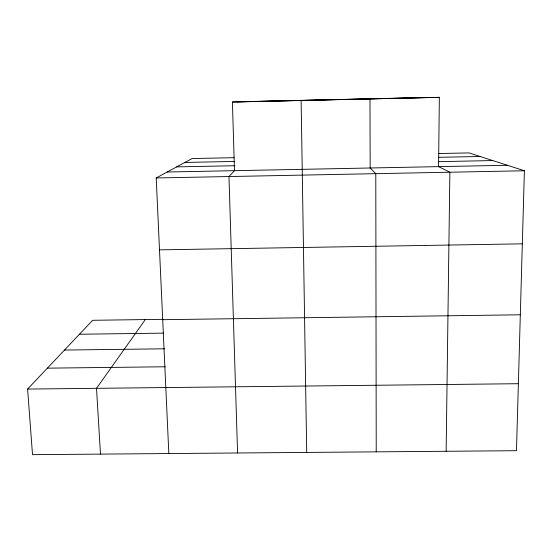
<?xml version="1.0" encoding="UTF-8"?>
<svg xmlns="http://www.w3.org/2000/svg" width="552" height="552" viewBox="0 0 552 552"><rect width="100%" height="100%" fill="white"/><g stroke="black" fill="none" stroke-linecap="round" stroke-linejoin="round"><path stroke-width="0.83" d="M237.574 452.985L228.963 176.543L234.483 170.678L232.42 102.016L439.344 97.331L438.578 166.635L449.873 172.217L446.147 451.274M438.916 153.525L469.014 152.911L524.4 170.761L516.472 450.701L32.513 454.669L27.6 389.07L92.646 320.291L163.24 319.325M301.123 100.278L306.705 452.419M145.321 319.567L96.51 388.318L100.478 454.11M168.829 453.551L156.209 177.965L192.061 158.541L234.089 157.693M237.374 101.803L429.477 97.456M232.42 102.016L439.344 97.331M184.865 162.447L234.745 161.439M438.371 157.327L480.109 156.485M176.654 166.89L234.938 165.724M438.26 161.66L492.77 160.563M167.201 172.01L507.378 165.276M156.209 177.965L524.4 170.761M159.5 249.856L522.33 243.832M162.702 319.691L520.322 314.785M79.46 334.236L163.544 333.132M64.501 350.058L164.496 348.802M47.382 368.156L165.386 366.769M27.6 389.07L518.369 383.709M360.884 98.918L369.978 98.905L370.164 167.994L375.788 173.666L376.229 451.846"/></g></svg>
